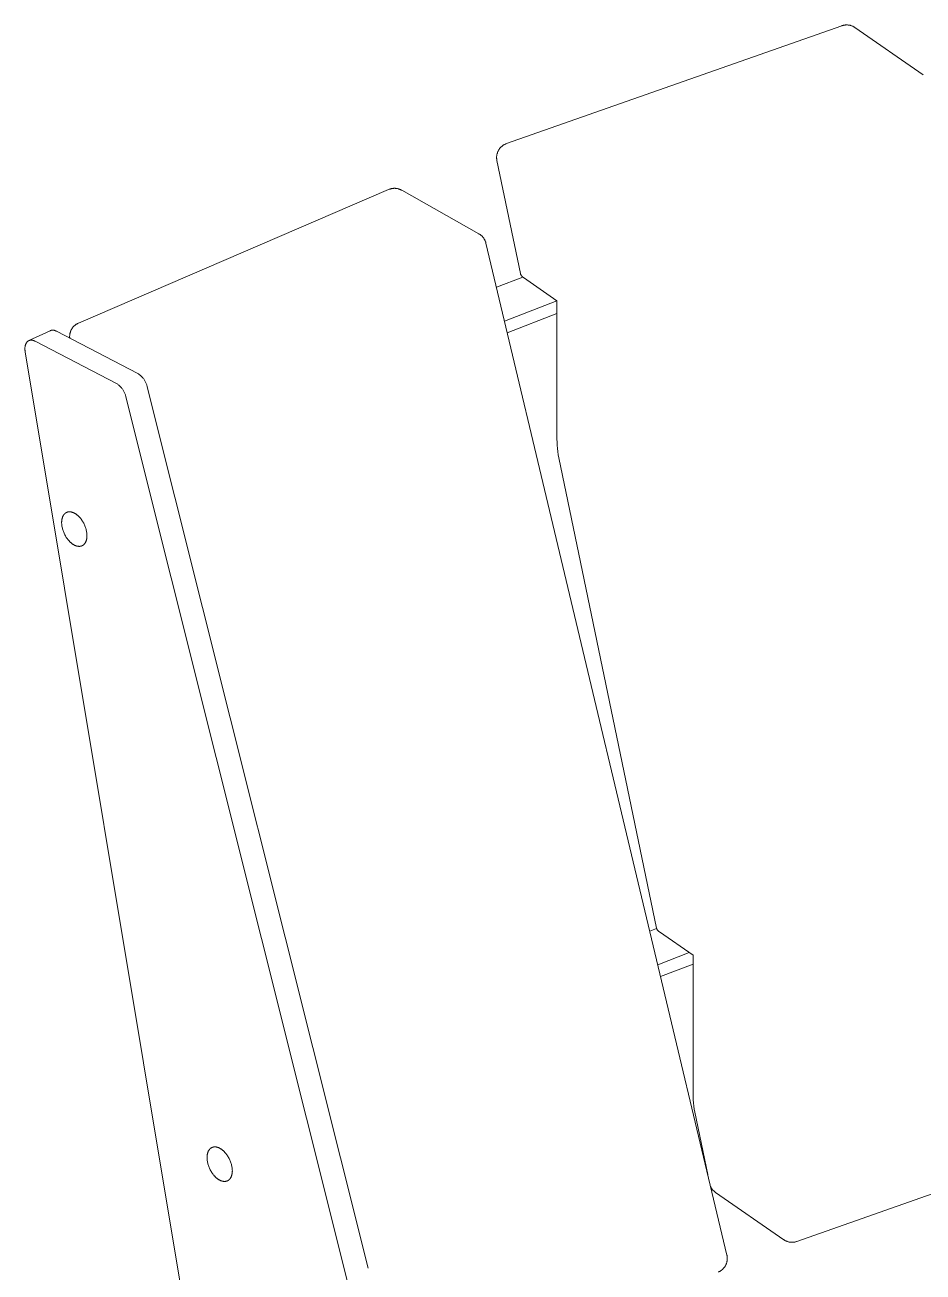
# Model space of a CAD drawing. Header units: millimetres. Extents: x -507 to 4570, y -12 to 3479.
# Drawn here: x 2808.2 to 2989.2, y 1656.3 to 1907.6 of the extents above; entities that cross this region are included whole.
import ezdxf

# ---------------------------------------------------------------- set-up
doc = ezdxf.new("R2010")
doc.units = ezdxf.units.MM
doc.layers.add('ZANO_R', color=7, linetype='Continuous', lineweight=0)

msp = doc.modelspace()

# ---------------------------------------------------------------- linework, layer by layer
at = {"layer": 'ZANO_R'}
for p, q in [((2905.24, 1883.73), (2972.81, 1907.48)), ((2972.81, 1907.48), (2972.9, 1907.51)), ((2972.9, 1907.51), (2973, 1907.54)), ((2973, 1907.54), (2973.1, 1907.56)), ((2973.1, 1907.56), (2973.19, 1907.59)), ((2973.19, 1907.59), (2973.29, 1907.6)), ((2973.29, 1907.6), (2973.39, 1907.62)), ((2973.39, 1907.62), (2973.49, 1907.63)), ((2973.49, 1907.63), (2973.59, 1907.64)), ((2973.59, 1907.64), (2973.69, 1907.65)), ((2973.69, 1907.65), (2973.79, 1907.65)), ((2973.79, 1907.65), (2973.89, 1907.65)), ((2973.89, 1907.65), (2973.99, 1907.64)), ((2973.99, 1907.64), (2974.09, 1907.63)), ((2974.09, 1907.63), (2974.19, 1907.62)), ((2974.19, 1907.62), (2974.29, 1907.61)), ((2974.29, 1907.61), (2974.38, 1907.59)), ((2974.38, 1907.59), (2974.48, 1907.57)), ((2974.48, 1907.57), (2974.58, 1907.54)), ((2974.58, 1907.54), (2974.67, 1907.51)), ((2974.67, 1907.51), (2974.77, 1907.48)), ((2974.77, 1907.48), (2974.86, 1907.45)), ((2974.86, 1907.45), (2974.96, 1907.41)), ((2974.96, 1907.41), (2975.05, 1907.37)), ((2975.05, 1907.37), (2975.14, 1907.32)), ((2975.14, 1907.32), (2975.22, 1907.28)), ((2975.22, 1907.28), (2975.31, 1907.23)), ((2975.31, 1907.23), (2975.4, 1907.18)), ((2975.4, 1907.18), (2975.48, 1907.12)), ((2975.48, 1907.12), (2989.2, 1897.62)), ((2903.69, 1882.48), (2903.75, 1882.56)), ((2903.75, 1882.56), (2903.8, 1882.64)), ((2903.8, 1882.64), (2903.86, 1882.73)), ((2903.86, 1882.73), (2903.93, 1882.81)), ((2903.93, 1882.81), (2903.99, 1882.88)), ((2903.99, 1882.88), (2904.06, 1882.96)), ((2904.06, 1882.96), (2904.13, 1883.03)), ((2904.13, 1883.03), (2904.2, 1883.1)), ((2904.2, 1883.1), (2904.28, 1883.17)), ((2904.28, 1883.17), (2904.36, 1883.23)), ((2904.36, 1883.23), (2904.44, 1883.3)), ((2904.44, 1883.3), (2904.52, 1883.36)), ((2904.52, 1883.36), (2904.6, 1883.41)), ((2904.6, 1883.41), (2904.69, 1883.47)), ((2904.69, 1883.47), (2904.78, 1883.52)), ((2904.78, 1883.52), (2904.87, 1883.57)), ((2904.87, 1883.57), (2904.96, 1883.61)), ((2904.96, 1883.61), (2905.05, 1883.65)), ((2905.05, 1883.65), (2905.14, 1883.69)), ((2905.14, 1883.69), (2905.24, 1883.73)), ((2903.26, 1881.14), (2903.27, 1881.24)), ((2903.26, 1881.03), (2903.26, 1881.14)), ((2903.26, 1880.93), (2903.26, 1881.03)), ((2903.26, 1880.83), (2903.26, 1880.93)), ((2903.26, 1880.73), (2903.26, 1880.83)), ((2903.27, 1880.63), (2903.26, 1880.73)), ((2903.27, 1881.24), (2903.28, 1881.34)), ((2903.28, 1880.53), (2903.27, 1880.63)), ((2903.28, 1881.34), (2903.3, 1881.44)), ((2903.3, 1880.43), (2903.28, 1880.53)), ((2903.3, 1881.44), (2903.32, 1881.54)), ((2903.32, 1880.33), (2903.3, 1880.43)), ((2903.32, 1881.54), (2903.34, 1881.64)), ((2908.06, 1857.53), (2903.32, 1880.33)), ((2903.34, 1881.64), (2903.37, 1881.73)), ((2903.37, 1881.73), (2903.4, 1881.83)), ((2903.4, 1881.83), (2903.43, 1881.93)), ((2903.43, 1881.93), (2903.46, 1882.02)), ((2903.46, 1882.02), (2903.5, 1882.12)), ((2903.5, 1882.12), (2903.55, 1882.21)), ((2903.55, 1882.21), (2903.59, 1882.3)), ((2903.59, 1882.3), (2903.64, 1882.39)), ((2903.64, 1882.39), (2903.69, 1882.48)), ((2818.99, 1847.56), (2881.49, 1874.48)), ((2881.49, 1874.48), (2881.59, 1874.52)), ((2881.59, 1874.52), (2881.68, 1874.55)), ((2881.68, 1874.55), (2881.78, 1874.58)), ((2881.78, 1874.58), (2881.88, 1874.61)), ((2881.88, 1874.61), (2881.97, 1874.64)), ((2881.97, 1874.64), (2882.07, 1874.66)), ((2882.07, 1874.66), (2882.17, 1874.68)), ((2882.17, 1874.68), (2882.27, 1874.69)), ((2882.27, 1874.69), (2882.37, 1874.7)), ((2882.37, 1874.7), (2882.47, 1874.71)), ((2882.47, 1874.71), (2882.57, 1874.72)), ((2882.57, 1874.72), (2882.67, 1874.72)), ((2882.67, 1874.72), (2882.78, 1874.72)), ((2882.78, 1874.72), (2882.88, 1874.71)), ((2882.88, 1874.71), (2882.98, 1874.7)), ((2882.98, 1874.7), (2883.08, 1874.69)), ((2883.08, 1874.69), (2883.18, 1874.67)), ((2883.18, 1874.67), (2883.28, 1874.66)), ((2883.28, 1874.66), (2883.38, 1874.63)), ((2883.38, 1874.63), (2883.47, 1874.61)), ((2883.47, 1874.61), (2883.57, 1874.58)), ((2883.57, 1874.58), (2883.67, 1874.55)), ((2883.67, 1874.55), (2883.76, 1874.51)), ((2883.76, 1874.51), (2883.85, 1874.47)), ((2883.85, 1874.47), (2883.95, 1874.43)), ((2883.95, 1874.43), (2884.04, 1874.38)), ((2884.04, 1874.38), (2884.12, 1874.34)), ((2884.12, 1874.34), (2899.68, 1865.54)), ((2899.68, 1865.54), (2899.76, 1865.49)), ((2899.76, 1865.49), (2899.85, 1865.44)), ((2899.85, 1865.44), (2899.93, 1865.38)), ((2899.93, 1865.38), (2900.02, 1865.32)), ((2900.02, 1865.32), (2900.09, 1865.26)), ((2900.09, 1865.26), (2900.17, 1865.19)), ((2900.17, 1865.19), (2900.25, 1865.12)), ((2900.25, 1865.12), (2900.32, 1865.05)), ((2900.32, 1865.05), (2900.39, 1864.98)), ((2900.39, 1864.98), (2900.46, 1864.9)), ((2900.46, 1864.9), (2900.52, 1864.83)), ((2900.52, 1864.83), (2900.59, 1864.75)), ((2900.59, 1864.75), (2900.65, 1864.66)), ((2900.65, 1864.66), (2900.7, 1864.58)), ((2900.7, 1864.58), (2900.76, 1864.49)), ((2900.76, 1864.49), (2900.81, 1864.41)), ((2900.81, 1864.41), (2900.86, 1864.32)), ((2900.86, 1864.32), (2900.9, 1864.23)), ((2900.9, 1864.23), (2900.94, 1864.13)), ((2900.94, 1864.13), (2900.98, 1864.04)), ((2900.98, 1864.04), (2901.02, 1863.94)), ((2901.02, 1863.94), (2901.05, 1863.85)), ((2901.05, 1863.85), (2901.08, 1863.75)), ((2901.08, 1863.75), (2901.1, 1863.65)), ((2901.1, 1863.65), (2949.67, 1659.71)), ((2908.06, 1857.53), (2908.07, 1857.48)), ((2908.07, 1857.48), (2908.09, 1857.44)), ((2908.09, 1857.44), (2908.1, 1857.4)), ((2903.21, 1854.79), (2908.55, 1856.83)), ((2908.1, 1857.4), (2908.12, 1857.36)), ((2908.12, 1857.36), (2908.14, 1857.32)), ((2908.14, 1857.32), (2908.16, 1857.27)), ((2908.16, 1857.27), (2908.18, 1857.23)), ((2908.18, 1857.23), (2908.21, 1857.2)), ((2908.21, 1857.2), (2908.23, 1857.16)), ((2908.23, 1857.16), (2908.26, 1857.12)), ((2908.26, 1857.12), (2908.28, 1857.08)), ((2908.28, 1857.08), (2908.31, 1857.05)), ((2908.31, 1857.05), (2908.34, 1857.01)), ((2908.34, 1857.01), (2908.37, 1856.98)), ((2908.37, 1856.98), (2908.4, 1856.95)), ((2908.4, 1856.95), (2908.44, 1856.91)), ((2908.44, 1856.91), (2908.47, 1856.88)), ((2908.47, 1856.88), (2908.51, 1856.85)), ((2908.51, 1856.85), (2908.54, 1856.83)), ((2908.54, 1856.83), (2908.58, 1856.8)), ((2908.58, 1856.8), (2908.62, 1856.77)), ((2908.62, 1856.77), (2908.66, 1856.75)), ((2915.42, 1852.06), (2908.66, 1856.75)), ((2904.83, 1847.97), (2915.42, 1852.06)), ((2915.42, 1824.19), (2915.42, 1852.06)), ((2818.54, 1847.32), (2818.63, 1847.37)), ((2818.63, 1847.37), (2818.72, 1847.42)), ((2818.72, 1847.42), (2818.81, 1847.47)), ((2818.81, 1847.47), (2818.9, 1847.52)), ((2818.9, 1847.52), (2818.99, 1847.56)), ((2915.42, 1849.49), (2905.4, 1845.61)), ((2809, 1844.03), (2813.27, 1846.03)), ((2813.27, 1846.03), (2813.32, 1846.05)), ((2813.32, 1846.05), (2813.36, 1846.06)), ((2813.36, 1846.06), (2813.41, 1846.08)), ((2813.41, 1846.08), (2813.46, 1846.09)), ((2813.46, 1846.09), (2813.5, 1846.1)), ((2813.5, 1846.1), (2813.55, 1846.11)), ((2813.55, 1846.11), (2813.6, 1846.12)), ((2813.6, 1846.12), (2813.65, 1846.12)), ((2813.65, 1846.12), (2813.7, 1846.13)), ((2813.7, 1846.13), (2813.74, 1846.13)), ((2813.74, 1846.13), (2813.79, 1846.13)), ((2813.79, 1846.13), (2813.84, 1846.13)), ((2813.84, 1846.13), (2813.89, 1846.13)), ((2813.89, 1846.13), (2813.94, 1846.12)), ((2813.94, 1846.12), (2813.99, 1846.12)), ((2813.99, 1846.12), (2814.03, 1846.11)), ((2814.03, 1846.11), (2814.08, 1846.1)), ((2814.08, 1846.1), (2814.13, 1846.09)), ((2814.13, 1846.09), (2814.18, 1846.08)), ((2814.18, 1846.08), (2814.22, 1846.06)), ((2814.22, 1846.06), (2814.27, 1846.05)), ((2814.27, 1846.05), (2814.31, 1846.03)), ((2814.31, 1846.03), (2814.36, 1846.01)), ((2814.36, 1846.01), (2814.4, 1845.99)), ((2814.4, 1845.99), (2814.45, 1845.97)), ((2814.45, 1845.97), (2814.49, 1845.95)), ((2814.49, 1845.95), (2814.53, 1845.92)), ((2814.53, 1845.92), (2830.94, 1837.39)), ((2817.2, 1844.93), (2817.21, 1845.03)), ((2817.2, 1844.83), (2817.2, 1844.93)), ((2817.21, 1845.13), (2817.23, 1845.24)), ((2817.21, 1845.03), (2817.21, 1845.13)), ((2817.23, 1845.24), (2817.24, 1845.34)), ((2817.24, 1845.34), (2817.26, 1845.44)), ((2817.26, 1845.44), (2817.28, 1845.54)), ((2817.28, 1845.54), (2817.31, 1845.63)), ((2817.31, 1845.63), (2817.34, 1845.73)), ((2817.34, 1845.73), (2817.37, 1845.83)), ((2817.37, 1845.83), (2817.4, 1845.92)), ((2817.4, 1845.92), (2817.44, 1846.02)), ((2817.44, 1846.02), (2817.49, 1846.11)), ((2817.49, 1846.11), (2817.53, 1846.2)), ((2817.53, 1846.2), (2817.58, 1846.29)), ((2817.58, 1846.29), (2817.63, 1846.38)), ((2817.63, 1846.38), (2817.68, 1846.46)), ((2817.68, 1846.46), (2817.74, 1846.55)), ((2817.74, 1846.55), (2817.8, 1846.63)), ((2817.8, 1846.63), (2817.86, 1846.71)), ((2817.86, 1846.71), (2817.93, 1846.79)), ((2817.93, 1846.79), (2818, 1846.86)), ((2818, 1846.86), (2818.07, 1846.93)), ((2818.07, 1846.93), (2818.14, 1847.01)), ((2818.14, 1847.01), (2818.22, 1847.07)), ((2818.22, 1847.07), (2818.3, 1847.14)), ((2818.3, 1847.14), (2818.38, 1847.2)), ((2818.38, 1847.2), (2818.46, 1847.26)), ((2818.46, 1847.26), (2818.54, 1847.32)), ((2808.19, 1842.53), (2808.2, 1842.6)), ((2808.19, 1842.45), (2808.19, 1842.53)), ((2808.19, 1842.38), (2808.19, 1842.45)), ((2808.19, 1842.31), (2808.19, 1842.38)), ((2808.2, 1842.67), (2808.21, 1842.74)), ((2808.2, 1842.6), (2808.2, 1842.67)), ((2808.21, 1842.74), (2808.22, 1842.8)), ((2808.22, 1842.8), (2808.23, 1842.87)), ((2808.23, 1842.87), (2808.24, 1842.94)), ((2808.24, 1842.94), (2808.26, 1843)), ((2808.26, 1843), (2808.27, 1843.06)), ((2808.27, 1843.06), (2808.29, 1843.13)), ((2808.29, 1843.13), (2808.31, 1843.19)), ((2808.31, 1843.19), (2808.33, 1843.24)), ((2808.33, 1843.24), (2808.35, 1843.3)), ((2808.35, 1843.3), (2808.37, 1843.36)), ((2808.37, 1843.36), (2808.39, 1843.41)), ((2808.39, 1843.41), (2808.41, 1843.44)), ((2808.41, 1843.44), (2808.42, 1843.46)), ((2808.42, 1843.46), (2808.43, 1843.49)), ((2808.43, 1843.49), (2808.45, 1843.51)), ((2808.45, 1843.51), (2808.46, 1843.53)), ((2808.46, 1843.53), (2808.48, 1843.56)), ((2808.48, 1843.56), (2808.49, 1843.58)), ((2808.49, 1843.58), (2808.51, 1843.6)), ((2808.51, 1843.6), (2808.52, 1843.63)), ((2808.52, 1843.63), (2808.54, 1843.65)), ((2808.54, 1843.65), (2808.55, 1843.67)), ((2808.55, 1843.67), (2808.57, 1843.69)), ((2808.57, 1843.69), (2808.58, 1843.71)), ((2808.58, 1843.71), (2808.6, 1843.73)), ((2808.6, 1843.73), (2808.62, 1843.75)), ((2808.62, 1843.75), (2808.63, 1843.77)), ((2808.63, 1843.77), (2808.65, 1843.79)), ((2808.65, 1843.79), (2808.67, 1843.8)), ((2808.67, 1843.8), (2808.69, 1843.82)), ((2808.69, 1843.82), (2808.71, 1843.84)), ((2808.71, 1843.84), (2808.73, 1843.85)), ((2808.73, 1843.85), (2808.74, 1843.87)), ((2808.74, 1843.87), (2808.76, 1843.89)), ((2808.76, 1843.89), (2808.78, 1843.9)), ((2808.78, 1843.9), (2808.8, 1843.92)), ((2808.8, 1843.92), (2808.82, 1843.93)), ((2808.82, 1843.93), (2808.84, 1843.94)), ((2808.84, 1843.94), (2808.87, 1843.96)), ((2808.87, 1843.96), (2808.89, 1843.97)), ((2808.89, 1843.97), (2808.91, 1843.98)), ((2808.91, 1843.98), (2808.93, 1843.99)), ((2808.93, 1843.99), (2808.95, 1844.01)), ((2808.95, 1844.01), (2808.98, 1844.02)), ((2808.98, 1844.02), (2809, 1844.03)), ((2809, 1844.03), (2809.02, 1844.04)), ((2809.02, 1844.04), (2809.05, 1844.05)), ((2809.05, 1844.05), (2809.07, 1844.05)), ((2809.07, 1844.05), (2809.09, 1844.06)), ((2809.09, 1844.06), (2809.12, 1844.07)), ((2809.12, 1844.07), (2809.14, 1844.08)), ((2809.14, 1844.08), (2809.17, 1844.08)), ((2809.17, 1844.08), (2809.19, 1844.09)), ((2809.19, 1844.09), (2809.22, 1844.1)), ((2809.22, 1844.1), (2809.24, 1844.1)), ((2809.24, 1844.1), (2809.27, 1844.1)), ((2809.27, 1844.1), (2809.29, 1844.11)), ((2809.29, 1844.11), (2809.32, 1844.11)), ((2809.32, 1844.11), (2809.34, 1844.11)), ((2809.34, 1844.11), (2809.37, 1844.12)), ((2809.37, 1844.12), (2809.4, 1844.12)), ((2809.4, 1844.12), (2809.42, 1844.12)), ((2809.42, 1844.12), (2809.45, 1844.12)), ((2809.45, 1844.12), (2809.48, 1844.12)), ((2809.48, 1844.12), (2809.51, 1844.12)), ((2809.51, 1844.12), (2809.53, 1844.12)), ((2809.53, 1844.12), (2809.56, 1844.11)), ((2809.56, 1844.11), (2809.59, 1844.11)), ((2809.59, 1844.11), (2809.61, 1844.11)), ((2809.61, 1844.11), (2809.64, 1844.11)), ((2809.64, 1844.11), (2809.67, 1844.1)), ((2809.67, 1844.1), (2809.7, 1844.1)), ((2809.7, 1844.1), (2809.73, 1844.09)), ((2809.73, 1844.09), (2809.75, 1844.09)), ((2809.75, 1844.09), (2809.78, 1844.08)), ((2809.78, 1844.08), (2809.84, 1844.07)), ((2809.84, 1844.07), (2809.89, 1844.05)), ((2809.89, 1844.05), (2809.95, 1844.03)), ((2809.95, 1844.03), (2810.01, 1844.01)), ((2810.01, 1844.01), (2810.06, 1843.99)), ((2810.06, 1843.99), (2810.12, 1843.96)), ((2810.12, 1843.96), (2810.18, 1843.94)), ((2810.18, 1843.94), (2810.23, 1843.91)), ((2810.23, 1843.91), (2826.64, 1835.38)), ((2817.2, 1844.73), (2817.2, 1844.83)), ((2817.21, 1844.63), (2817.2, 1844.73)), ((2817.21, 1844.53), (2817.21, 1844.63)), ((2808.19, 1842.23), (2808.19, 1842.31)), ((2808.2, 1842.16), (2808.19, 1842.23)), ((2808.2, 1842.09), (2808.2, 1842.16)), ((2808.21, 1842.01), (2808.2, 1842.09)), ((2808.22, 1841.94), (2808.21, 1842.01)), ((2808.23, 1841.86), (2808.22, 1841.94)), ((2808.24, 1841.79), (2808.23, 1841.86)), ((2901.56, 1280.96), (2808.24, 1841.79)), ((2830.94, 1837.39), (2831.06, 1837.31)), ((2831.06, 1837.31), (2831.18, 1837.23)), ((2826.64, 1835.38), (2826.76, 1835.3)), ((2826.76, 1835.3), (2826.88, 1835.22)), ((2826.88, 1835.22), (2827, 1835.13)), ((2827, 1835.13), (2827.11, 1835.03)), ((2827.11, 1835.03), (2827.23, 1834.94)), ((2827.23, 1834.94), (2827.33, 1834.84)), ((2827.33, 1834.84), (2827.44, 1834.73)), ((2831.18, 1837.23), (2831.3, 1837.14)), ((2831.3, 1837.14), (2831.41, 1837.05)), ((2831.41, 1837.05), (2831.53, 1836.95)), ((2831.53, 1836.95), (2831.63, 1836.85)), ((2831.63, 1836.85), (2831.74, 1836.75)), ((2831.74, 1836.75), (2831.84, 1836.64)), ((2831.84, 1836.64), (2831.94, 1836.53)), ((2831.94, 1836.53), (2832.03, 1836.41)), ((2832.03, 1836.41), (2832.12, 1836.3)), ((2832.12, 1836.3), (2832.21, 1836.18)), ((2832.21, 1836.18), (2832.29, 1836.05)), ((2832.29, 1836.05), (2832.36, 1835.93)), ((2832.36, 1835.93), (2832.44, 1835.8)), ((2832.44, 1835.8), (2832.51, 1835.67)), ((2832.51, 1835.67), (2832.57, 1835.54)), ((2832.57, 1835.54), (2832.63, 1835.4)), ((2832.63, 1835.4), (2832.68, 1835.26)), ((2832.68, 1835.26), (2832.73, 1835.13)), ((2832.73, 1835.13), (2832.78, 1834.99)), ((2832.78, 1834.99), (2832.82, 1834.84)), ((2832.82, 1834.84), (2832.85, 1834.7)), ((2827.44, 1834.73), (2827.54, 1834.63)), ((2827.54, 1834.63), (2827.64, 1834.52)), ((2827.64, 1834.52), (2827.73, 1834.4)), ((2827.73, 1834.4), (2827.82, 1834.28)), ((2827.82, 1834.28), (2827.91, 1834.16)), ((2827.91, 1834.16), (2827.99, 1834.04)), ((2827.99, 1834.04), (2828.07, 1833.92)), ((2828.07, 1833.92), (2828.14, 1833.79)), ((2828.14, 1833.79), (2828.21, 1833.66)), ((2828.21, 1833.66), (2828.27, 1833.52)), ((2828.27, 1833.52), (2828.33, 1833.39)), ((2828.33, 1833.39), (2828.38, 1833.25)), ((2828.38, 1833.25), (2828.43, 1833.11)), ((2828.43, 1833.11), (2828.48, 1832.97)), ((2828.48, 1832.97), (2828.52, 1832.83)), ((2828.52, 1832.83), (2828.55, 1832.69)), ((2828.55, 1832.69), (2901.56, 1541.27)), ((2832.85, 1834.7), (2877.34, 1657.12)), ((2915.42, 1824.19), (2915.43, 1823.56)), ((2915.43, 1823.56), (2915.46, 1822.93)), ((2915.46, 1822.93), (2915.5, 1822.3)), ((2915.5, 1822.3), (2915.57, 1821.67)), ((2915.57, 1821.67), (2915.66, 1821.04)), ((2915.66, 1821.04), (2915.77, 1820.42)), ((2935.47, 1725.64), (2915.77, 1820.42)), ((2815.59, 1807.51), (2815.6, 1807.58)), ((2815.59, 1807.44), (2815.59, 1807.51)), ((2815.59, 1807.37), (2815.59, 1807.44)), ((2815.59, 1807.22), (2815.59, 1807.37)), ((2815.6, 1807.07), (2815.59, 1807.22)), ((2815.6, 1807.65), (2815.61, 1807.72)), ((2815.6, 1807.58), (2815.6, 1807.65)), ((2815.61, 1807.72), (2815.62, 1807.79)), ((2815.62, 1807.86), (2815.63, 1807.93)), ((2815.62, 1807.79), (2815.62, 1807.86)), ((2815.63, 1807.93), (2815.65, 1808)), ((2815.65, 1808), (2815.66, 1808.07)), ((2815.66, 1808.07), (2815.67, 1808.14)), ((2815.67, 1808.14), (2815.69, 1808.2)), ((2815.69, 1808.2), (2815.71, 1808.27)), ((2815.71, 1808.27), (2815.73, 1808.33)), ((2815.73, 1808.33), (2815.75, 1808.4)), ((2815.75, 1808.4), (2815.77, 1808.46)), ((2815.77, 1808.46), (2815.79, 1808.52)), ((2815.79, 1808.52), (2815.82, 1808.58)), ((2815.82, 1808.58), (2815.85, 1808.64)), ((2815.85, 1808.64), (2815.88, 1808.7)), ((2815.88, 1808.7), (2815.91, 1808.76)), ((2815.91, 1808.76), (2815.94, 1808.81)), ((2815.94, 1808.81), (2815.97, 1808.86)), ((2815.97, 1808.86), (2815.99, 1808.89)), ((2815.99, 1808.89), (2816.01, 1808.91)), ((2816.01, 1808.91), (2816.03, 1808.94)), ((2816.03, 1808.94), (2816.04, 1808.96)), ((2816.04, 1808.96), (2816.06, 1808.99)), ((2816.06, 1808.99), (2816.08, 1809.01)), ((2816.08, 1809.01), (2816.1, 1809.03)), ((2816.1, 1809.03), (2816.12, 1809.06)), ((2816.12, 1809.06), (2816.14, 1809.08)), ((2816.14, 1809.08), (2816.16, 1809.1)), ((2816.16, 1809.1), (2816.18, 1809.12)), ((2816.18, 1809.12), (2816.2, 1809.14)), ((2816.2, 1809.14), (2816.23, 1809.16)), ((2816.23, 1809.16), (2816.25, 1809.18)), ((2816.25, 1809.18), (2816.27, 1809.2)), ((2816.27, 1809.2), (2816.29, 1809.22)), ((2816.29, 1809.22), (2816.32, 1809.24)), ((2816.32, 1809.24), (2816.34, 1809.26)), ((2816.34, 1809.26), (2816.36, 1809.27)), ((2816.36, 1809.27), (2816.39, 1809.29)), ((2816.39, 1809.29), (2816.41, 1809.31)), ((2816.41, 1809.31), (2816.43, 1809.32)), ((2816.43, 1809.32), (2816.46, 1809.34)), ((2816.46, 1809.34), (2816.48, 1809.35)), ((2816.48, 1809.35), (2816.51, 1809.37)), ((2816.51, 1809.37), (2816.53, 1809.38)), ((2816.53, 1809.38), (2816.56, 1809.39)), ((2816.56, 1809.39), (2816.59, 1809.4)), ((2816.59, 1809.4), (2816.61, 1809.41)), ((2816.61, 1809.41), (2816.64, 1809.43)), ((2816.64, 1809.43), (2816.66, 1809.44)), ((2816.66, 1809.44), (2816.69, 1809.45)), ((2816.69, 1809.45), (2816.72, 1809.46)), ((2816.72, 1809.46), (2816.75, 1809.46)), ((2816.75, 1809.46), (2816.77, 1809.47)), ((2816.77, 1809.47), (2816.8, 1809.48)), ((2816.8, 1809.48), (2816.83, 1809.49)), ((2816.83, 1809.49), (2816.86, 1809.49)), ((2816.86, 1809.49), (2816.88, 1809.5)), ((2816.88, 1809.5), (2816.91, 1809.5)), ((2816.91, 1809.5), (2816.94, 1809.51)), ((2816.94, 1809.51), (2816.97, 1809.51)), ((2816.97, 1809.51), (2817, 1809.52)), ((2817, 1809.52), (2817.03, 1809.52)), ((2817.03, 1809.52), (2817.06, 1809.52)), ((2817.06, 1809.52), (2817.09, 1809.52)), ((2817.09, 1809.52), (2817.11, 1809.52)), ((2817.11, 1809.52), (2817.14, 1809.53)), ((2817.14, 1809.53), (2817.17, 1809.53)), ((2817.17, 1809.53), (2817.2, 1809.53)), ((2817.2, 1809.53), (2817.23, 1809.52)), ((2817.23, 1809.52), (2817.26, 1809.52)), ((2817.26, 1809.52), (2817.32, 1809.52)), ((2817.32, 1809.52), (2817.38, 1809.51)), ((2817.38, 1809.51), (2817.44, 1809.5)), ((2817.44, 1809.5), (2817.5, 1809.49)), ((2817.5, 1809.49), (2817.56, 1809.48)), ((2817.56, 1809.48), (2817.62, 1809.47)), ((2817.62, 1809.47), (2817.68, 1809.45)), ((2817.68, 1809.45), (2817.74, 1809.43)), ((2817.74, 1809.43), (2817.8, 1809.41)), ((2817.8, 1809.41), (2817.85, 1809.39)), ((2817.85, 1809.39), (2817.91, 1809.37)), ((2817.91, 1809.37), (2817.97, 1809.35)), ((2817.97, 1809.35), (2818.03, 1809.32)), ((2818.03, 1809.32), (2818.08, 1809.29)), ((2818.08, 1809.29), (2818.14, 1809.26)), ((2818.14, 1809.26), (2818.2, 1809.23)), ((2818.2, 1809.23), (2818.25, 1809.2)), ((2818.25, 1809.2), (2818.31, 1809.17)), ((2818.31, 1809.17), (2818.37, 1809.13)), ((2818.37, 1809.13), (2818.43, 1809.09)), ((2818.43, 1809.09), (2818.49, 1809.05)), ((2818.49, 1809.05), (2818.55, 1809.01)), ((2818.55, 1809.01), (2818.61, 1808.97)), ((2818.61, 1808.97), (2818.66, 1808.92)), ((2818.66, 1808.92), (2818.72, 1808.88)), ((2818.72, 1808.88), (2818.78, 1808.83)), ((2818.78, 1808.83), (2818.84, 1808.77)), ((2818.84, 1808.77), (2818.9, 1808.72)), ((2818.9, 1808.72), (2818.96, 1808.67)), ((2818.96, 1808.67), (2819.02, 1808.61)), ((2819.02, 1808.61), (2819.08, 1808.55)), ((2819.08, 1808.55), (2819.14, 1808.49)), ((2819.14, 1808.49), (2819.2, 1808.43)), ((2819.2, 1808.43), (2819.31, 1808.29)), ((2819.31, 1808.29), (2819.43, 1808.16)), ((2819.43, 1808.16), (2819.54, 1808.01)), ((2819.54, 1808.01), (2819.64, 1807.86)), ((2819.64, 1807.86), (2819.75, 1807.71)), ((2819.75, 1807.71), (2819.85, 1807.55)), ((2819.85, 1807.55), (2819.94, 1807.38)), ((2819.94, 1807.38), (2820.03, 1807.21)), ((2820.03, 1807.21), (2820.12, 1807.04)), ((2815.62, 1806.92), (2815.6, 1807.07)), ((2815.63, 1806.76), (2815.62, 1806.92)), ((2815.66, 1806.6), (2815.63, 1806.76)), ((2815.69, 1806.43), (2815.66, 1806.6)), ((2815.73, 1806.26), (2815.69, 1806.43)), ((2815.77, 1806.09), (2815.73, 1806.26)), ((2815.82, 1805.91), (2815.77, 1806.09)), ((2815.88, 1805.74), (2815.82, 1805.91)), ((2815.94, 1805.56), (2815.88, 1805.74)), ((2816.01, 1805.39), (2815.94, 1805.56)), ((2816.08, 1805.21), (2816.01, 1805.39)), ((2816.16, 1805.04), (2816.08, 1805.21)), ((2816.25, 1804.87), (2816.16, 1805.04)), ((2816.34, 1804.7), (2816.25, 1804.87)), ((2816.43, 1804.54), (2816.34, 1804.7)), ((2820.12, 1807.04), (2820.2, 1806.87)), ((2820.2, 1806.87), (2820.28, 1806.7)), ((2820.28, 1806.7), (2820.34, 1806.52)), ((2820.34, 1806.52), (2820.41, 1806.34)), ((2820.41, 1806.34), (2820.46, 1806.17)), ((2820.46, 1806.17), (2820.51, 1806)), ((2820.51, 1806), (2820.56, 1805.82)), ((2820.56, 1805.82), (2820.59, 1805.65)), ((2820.59, 1805.65), (2820.62, 1805.49)), ((2820.62, 1805.49), (2820.65, 1805.32)), ((2820.65, 1805.32), (2820.67, 1805.17)), ((2820.67, 1805.17), (2820.68, 1805.01)), ((2820.68, 1805.01), (2820.69, 1804.86)), ((2820.69, 1804.86), (2820.69, 1804.72)), ((2820.69, 1804.72), (2820.69, 1804.65)), ((2820.69, 1804.65), (2820.69, 1804.57)), ((2816.53, 1804.38), (2816.43, 1804.54)), ((2816.64, 1804.22), (2816.53, 1804.38)), ((2816.75, 1804.07), (2816.64, 1804.22)), ((2816.86, 1803.93), (2816.75, 1804.07)), ((2816.97, 1803.79), (2816.86, 1803.93)), ((2817.09, 1803.66), (2816.97, 1803.79)), ((2817.14, 1803.6), (2817.09, 1803.66)), ((2817.2, 1803.53), (2817.14, 1803.6)), ((2817.26, 1803.48), (2817.2, 1803.53)), ((2817.32, 1803.42), (2817.26, 1803.48)), ((2817.38, 1803.36), (2817.32, 1803.42)), ((2817.44, 1803.31), (2817.38, 1803.36)), ((2817.5, 1803.26), (2817.44, 1803.31)), ((2817.56, 1803.21), (2817.5, 1803.26)), ((2817.62, 1803.16), (2817.56, 1803.21)), ((2817.68, 1803.12), (2817.62, 1803.16)), ((2817.74, 1803.07), (2817.68, 1803.12)), ((2817.8, 1803.03), (2817.74, 1803.07)), ((2817.85, 1802.99), (2817.8, 1803.03)), ((2817.91, 1802.95), (2817.85, 1802.99)), ((2817.97, 1802.92), (2817.91, 1802.95)), ((2818.03, 1802.88), (2817.97, 1802.92)), ((2818.08, 1802.85), (2818.03, 1802.88)), ((2818.14, 1802.82), (2818.08, 1802.85)), ((2818.2, 1802.79), (2818.14, 1802.82)), ((2818.25, 1802.76), (2818.2, 1802.79)), ((2818.31, 1802.74), (2818.25, 1802.76)), ((2818.37, 1802.71), (2818.31, 1802.74)), ((2818.43, 1802.69), (2818.37, 1802.71)), ((2818.49, 1802.67), (2818.43, 1802.69)), ((2818.55, 1802.65), (2818.49, 1802.67)), ((2818.61, 1802.63), (2818.55, 1802.65)), ((2818.66, 1802.62), (2818.61, 1802.63)), ((2818.72, 1802.6), (2818.66, 1802.62)), ((2818.78, 1802.59), (2818.72, 1802.6)), ((2818.84, 1802.58), (2818.78, 1802.59)), ((2818.9, 1802.57), (2818.84, 1802.58)), ((2818.96, 1802.57), (2818.9, 1802.57)), ((2819.02, 1802.56), (2818.96, 1802.57)), ((2819.05, 1802.56), (2819.02, 1802.56)), ((2819.08, 1802.56), (2819.05, 1802.56)), ((2819.11, 1802.56), (2819.08, 1802.56)), ((2819.14, 1802.56), (2819.11, 1802.56)), ((2819.17, 1802.56), (2819.14, 1802.56)), ((2819.2, 1802.56), (2819.17, 1802.56)), ((2819.23, 1802.56), (2819.2, 1802.56)), ((2819.25, 1802.56), (2819.23, 1802.56)), ((2819.28, 1802.57), (2819.25, 1802.56)), ((2819.31, 1802.57), (2819.28, 1802.57)), ((2819.34, 1802.58), (2819.31, 1802.57)), ((2819.37, 1802.58), (2819.34, 1802.58)), ((2819.4, 1802.59), (2819.37, 1802.58)), ((2819.43, 1802.59), (2819.4, 1802.59)), ((2819.45, 1802.6), (2819.43, 1802.59)), ((2819.48, 1802.6), (2819.45, 1802.6)), ((2819.51, 1802.61), (2819.48, 1802.6)), ((2819.54, 1802.62), (2819.51, 1802.61)), ((2819.56, 1802.63), (2819.54, 1802.62)), ((2819.59, 1802.64), (2819.56, 1802.63)), ((2819.62, 1802.65), (2819.59, 1802.64)), ((2819.64, 1802.66), (2819.62, 1802.65)), ((2819.67, 1802.67), (2819.64, 1802.66)), ((2819.7, 1802.68), (2819.67, 1802.67)), ((2819.72, 1802.69), (2819.7, 1802.68)), ((2819.75, 1802.71), (2819.72, 1802.69)), ((2819.77, 1802.72), (2819.75, 1802.71)), ((2819.8, 1802.73), (2819.77, 1802.72)), ((2819.82, 1802.75), (2819.8, 1802.73)), ((2819.85, 1802.76), (2819.82, 1802.75)), ((2819.87, 1802.78), (2819.85, 1802.76)), ((2819.9, 1802.79), (2819.87, 1802.78)), ((2819.92, 1802.81), (2819.9, 1802.79)), ((2819.94, 1802.83), (2819.92, 1802.81)), ((2819.97, 1802.84), (2819.94, 1802.83)), ((2819.99, 1802.86), (2819.97, 1802.84)), ((2820.01, 1802.88), (2819.99, 1802.86)), ((2820.03, 1802.9), (2820.01, 1802.88)), ((2820.06, 1802.92), (2820.03, 1802.9)), ((2820.08, 1802.94), (2820.06, 1802.92)), ((2820.1, 1802.96), (2820.08, 1802.94)), ((2820.12, 1802.98), (2820.1, 1802.96)), ((2820.14, 1803), (2820.12, 1802.98)), ((2820.16, 1803.03), (2820.14, 1803)), ((2820.18, 1803.05), (2820.16, 1803.03)), ((2820.2, 1803.07), (2820.18, 1803.05)), ((2820.22, 1803.1), (2820.2, 1803.07)), ((2820.24, 1803.12), (2820.22, 1803.1)), ((2820.26, 1803.14), (2820.24, 1803.12)), ((2820.28, 1803.17), (2820.26, 1803.14)), ((2820.29, 1803.19), (2820.28, 1803.17)), ((2820.31, 1803.22), (2820.29, 1803.19)), ((2820.34, 1803.27), (2820.31, 1803.22)), ((2820.38, 1803.33), (2820.34, 1803.27)), ((2820.41, 1803.38), (2820.38, 1803.33)), ((2820.43, 1803.44), (2820.41, 1803.38)), ((2820.46, 1803.5), (2820.43, 1803.44)), ((2820.49, 1803.56), (2820.46, 1803.5)), ((2820.51, 1803.62), (2820.49, 1803.56)), ((2820.53, 1803.69), (2820.51, 1803.62)), ((2820.56, 1803.75), (2820.53, 1803.69)), ((2820.57, 1803.82), (2820.56, 1803.75)), ((2820.59, 1803.88), (2820.57, 1803.82)), ((2820.61, 1803.95), (2820.59, 1803.88)), ((2820.62, 1804.02), (2820.61, 1803.95)), ((2820.64, 1804.08), (2820.62, 1804.02)), ((2820.65, 1804.15), (2820.64, 1804.08)), ((2820.66, 1804.22), (2820.65, 1804.15)), ((2820.67, 1804.29), (2820.66, 1804.22)), ((2820.68, 1804.43), (2820.67, 1804.36)), ((2820.67, 1804.36), (2820.67, 1804.29)), ((2820.69, 1804.5), (2820.68, 1804.43)), ((2820.69, 1804.57), (2820.69, 1804.5)), ((2934.11, 1725.03), (2935.49, 1725.56)), ((2935.47, 1725.64), (2935.48, 1725.59)), ((2935.48, 1725.59), (2935.5, 1725.55)), ((2935.5, 1725.55), (2935.52, 1725.51)), ((2935.52, 1725.51), (2935.53, 1725.46)), ((2935.53, 1725.46), (2935.55, 1725.42)), ((2935.55, 1725.42), (2935.57, 1725.38)), ((2935.57, 1725.38), (2935.6, 1725.34)), ((2935.6, 1725.34), (2935.62, 1725.3)), ((2935.62, 1725.3), (2935.64, 1725.26)), ((2935.64, 1725.26), (2935.67, 1725.23)), ((2935.67, 1725.23), (2935.7, 1725.19)), ((2935.7, 1725.19), (2935.73, 1725.15)), ((2935.73, 1725.15), (2935.76, 1725.12)), ((2935.76, 1725.12), (2935.79, 1725.09)), ((2935.79, 1725.09), (2935.82, 1725.05)), ((2935.82, 1725.05), (2935.85, 1725.02)), ((2935.85, 1725.02), (2935.89, 1724.99)), ((2935.89, 1724.99), (2935.92, 1724.96)), ((2935.92, 1724.96), (2935.96, 1724.93)), ((2935.96, 1724.93), (2935.99, 1724.91)), ((2935.99, 1724.91), (2936.03, 1724.88)), ((2936.03, 1724.88), (2936.07, 1724.86)), ((2942.84, 1720.17), (2936.07, 1724.86)), ((2935.73, 1718.23), (2942.09, 1720.69)), ((2942.84, 1692.3), (2942.84, 1720.17)), ((2936.29, 1715.87), (2942.84, 1718.39)), ((2942.84, 1692.3), (2942.84, 1691.67)), ((2942.84, 1691.67), (2942.87, 1691.04)), ((2942.87, 1691.04), (2942.92, 1690.4)), ((2942.92, 1690.4), (2942.99, 1689.77)), ((2942.99, 1689.77), (2943.07, 1689.15)), ((2943.07, 1689.15), (2943.19, 1688.52)), ((2945.8, 1675.95), (2943.19, 1688.52)), ((3031.35, 1686.22), (2963.78, 1662.47)), ((2846.04, 1681.47), (2846.07, 1681.48)), ((2846.07, 1681.48), (2846.1, 1681.49)), ((2846.1, 1681.49), (2846.13, 1681.49)), ((2846.13, 1681.49), (2846.15, 1681.5)), ((2846.15, 1681.5), (2846.18, 1681.5)), ((2846.18, 1681.5), (2846.21, 1681.51)), ((2846.21, 1681.51), (2846.24, 1681.51)), ((2846.24, 1681.51), (2846.27, 1681.52)), ((2846.27, 1681.52), (2846.3, 1681.52)), ((2846.3, 1681.52), (2846.32, 1681.53)), ((2846.32, 1681.53), (2846.35, 1681.53)), ((2846.35, 1681.53), (2846.38, 1681.53)), ((2846.38, 1681.53), (2846.41, 1681.53)), ((2846.41, 1681.53), (2846.44, 1681.53)), ((2846.44, 1681.53), (2846.47, 1681.53)), ((2846.47, 1681.53), (2846.5, 1681.53)), ((2846.5, 1681.53), (2846.53, 1681.53)), ((2846.53, 1681.53), (2846.56, 1681.53)), ((2846.56, 1681.53), (2846.62, 1681.53)), ((2846.62, 1681.53), (2846.68, 1681.52)), ((2846.68, 1681.52), (2846.74, 1681.51)), ((2846.74, 1681.51), (2846.8, 1681.5)), ((2846.8, 1681.5), (2846.85, 1681.49)), ((2846.85, 1681.49), (2846.91, 1681.47)), ((2846.91, 1681.47), (2846.97, 1681.46)), ((2844.89, 1679.59), (2844.9, 1679.66)), ((2844.89, 1679.52), (2844.89, 1679.59)), ((2844.89, 1679.45), (2844.89, 1679.52)), ((2844.89, 1679.37), (2844.89, 1679.45)), ((2844.89, 1679.23), (2844.89, 1679.37)), ((2844.9, 1679.08), (2844.89, 1679.23)), ((2844.9, 1679.73), (2844.91, 1679.8)), ((2844.9, 1679.66), (2844.9, 1679.73)), ((2844.91, 1678.92), (2844.9, 1679.08)), ((2844.91, 1679.8), (2844.92, 1679.87)), ((2844.92, 1679.87), (2844.93, 1679.94)), ((2844.93, 1679.94), (2844.94, 1680.01)), ((2844.94, 1680.01), (2844.96, 1680.07)), ((2844.96, 1680.07), (2844.97, 1680.14)), ((2844.97, 1680.14), (2844.99, 1680.21)), ((2844.99, 1680.21), (2845, 1680.27)), ((2845, 1680.27), (2845.02, 1680.34)), ((2845.02, 1680.34), (2845.04, 1680.4)), ((2845.04, 1680.4), (2845.07, 1680.47)), ((2845.07, 1680.47), (2845.09, 1680.53)), ((2845.09, 1680.53), (2845.12, 1680.59)), ((2845.12, 1680.59), (2845.14, 1680.65)), ((2845.14, 1680.65), (2845.17, 1680.71)), ((2845.17, 1680.71), (2845.2, 1680.76)), ((2845.2, 1680.76), (2845.24, 1680.82)), ((2845.24, 1680.82), (2845.27, 1680.87)), ((2845.27, 1680.87), (2845.29, 1680.9)), ((2845.29, 1680.9), (2845.3, 1680.92)), ((2845.3, 1680.92), (2845.32, 1680.95)), ((2845.32, 1680.95), (2845.34, 1680.97)), ((2845.34, 1680.97), (2845.36, 1680.99)), ((2845.36, 1680.99), (2845.38, 1681.02)), ((2845.38, 1681.02), (2845.4, 1681.04)), ((2845.4, 1681.04), (2845.42, 1681.06)), ((2845.42, 1681.06), (2845.44, 1681.09)), ((2845.44, 1681.09), (2845.46, 1681.11)), ((2845.46, 1681.11), (2845.48, 1681.13)), ((2845.48, 1681.13), (2845.5, 1681.15)), ((2845.5, 1681.15), (2845.52, 1681.17)), ((2845.52, 1681.17), (2845.54, 1681.19)), ((2845.54, 1681.19), (2845.57, 1681.21)), ((2845.57, 1681.21), (2845.59, 1681.23)), ((2845.59, 1681.23), (2845.61, 1681.25)), ((2845.61, 1681.25), (2845.63, 1681.26)), ((2845.63, 1681.26), (2845.66, 1681.28)), ((2845.66, 1681.28), (2845.68, 1681.3)), ((2845.68, 1681.3), (2845.71, 1681.31)), ((2845.71, 1681.31), (2845.73, 1681.33)), ((2845.73, 1681.33), (2845.76, 1681.34)), ((2845.76, 1681.34), (2845.78, 1681.36)), ((2845.78, 1681.36), (2845.81, 1681.37)), ((2845.81, 1681.37), (2845.83, 1681.38)), ((2845.83, 1681.38), (2845.86, 1681.4)), ((2845.86, 1681.4), (2845.88, 1681.41)), ((2845.88, 1681.41), (2845.91, 1681.42)), ((2845.91, 1681.42), (2845.93, 1681.43)), ((2845.93, 1681.43), (2845.96, 1681.44)), ((2845.96, 1681.44), (2845.99, 1681.45)), ((2845.99, 1681.45), (2846.02, 1681.46)), ((2846.02, 1681.46), (2846.04, 1681.47)), ((2846.97, 1681.46), (2847.03, 1681.44)), ((2847.03, 1681.44), (2847.09, 1681.42)), ((2847.09, 1681.42), (2847.15, 1681.4)), ((2847.15, 1681.4), (2847.21, 1681.38)), ((2847.21, 1681.38), (2847.27, 1681.35)), ((2847.27, 1681.35), (2847.32, 1681.33)), ((2847.32, 1681.33), (2847.38, 1681.3)), ((2847.38, 1681.3), (2847.44, 1681.27)), ((2847.44, 1681.27), (2847.49, 1681.24)), ((2847.49, 1681.24), (2847.55, 1681.21)), ((2847.55, 1681.21), (2847.61, 1681.17)), ((2847.61, 1681.17), (2847.67, 1681.14)), ((2847.67, 1681.14), (2847.72, 1681.1)), ((2847.72, 1681.1), (2847.78, 1681.06)), ((2847.78, 1681.06), (2847.84, 1681.02)), ((2847.84, 1681.02), (2847.9, 1680.97)), ((2847.9, 1680.97), (2847.96, 1680.93)), ((2847.96, 1680.93), (2848.02, 1680.88)), ((2848.02, 1680.88), (2848.08, 1680.83)), ((2848.08, 1680.83), (2848.14, 1680.78)), ((2848.14, 1680.78), (2848.2, 1680.73)), ((2848.2, 1680.73), (2848.26, 1680.67)), ((2848.26, 1680.67), (2848.32, 1680.61)), ((2848.32, 1680.61), (2848.38, 1680.56)), ((2848.38, 1680.56), (2848.43, 1680.49)), ((2848.43, 1680.49), (2848.49, 1680.43)), ((2848.49, 1680.43), (2848.61, 1680.3)), ((2848.61, 1680.3), (2848.72, 1680.16)), ((2848.72, 1680.16), (2848.83, 1680.02)), ((2848.83, 1680.02), (2848.94, 1679.87)), ((2848.94, 1679.87), (2849.04, 1679.71)), ((2849.04, 1679.71), (2849.14, 1679.55)), ((2849.14, 1679.55), (2849.24, 1679.39)), ((2849.24, 1679.39), (2849.33, 1679.22)), ((2849.33, 1679.22), (2849.42, 1679.05)), ((2849.42, 1679.05), (2849.5, 1678.88)), ((2844.93, 1678.77), (2844.91, 1678.92)), ((2844.96, 1678.6), (2844.93, 1678.77)), ((2844.99, 1678.44), (2844.96, 1678.6)), ((2845.02, 1678.27), (2844.99, 1678.44)), ((2845.07, 1678.09), (2845.02, 1678.27)), ((2845.12, 1677.92), (2845.07, 1678.09)), ((2845.17, 1677.75), (2845.12, 1677.92)), ((2845.24, 1677.57), (2845.17, 1677.75)), ((2845.3, 1677.39), (2845.24, 1677.57)), ((2845.38, 1677.22), (2845.3, 1677.39)), ((2845.46, 1677.05), (2845.38, 1677.22)), ((2845.54, 1676.88), (2845.46, 1677.05)), ((2845.63, 1676.71), (2845.54, 1676.88)), ((2845.73, 1676.54), (2845.63, 1676.71)), ((2845.83, 1676.38), (2845.73, 1676.54)), ((2849.5, 1678.88), (2849.57, 1678.7)), ((2849.57, 1678.7), (2849.64, 1678.53)), ((2849.64, 1678.53), (2849.7, 1678.35)), ((2849.7, 1678.35), (2849.76, 1678.18)), ((2849.76, 1678.18), (2849.81, 1678)), ((2849.81, 1678), (2849.85, 1677.83)), ((2849.85, 1677.83), (2849.89, 1677.66)), ((2849.89, 1677.66), (2849.92, 1677.49)), ((2849.92, 1677.49), (2849.94, 1677.33)), ((2849.94, 1677.33), (2849.96, 1677.17)), ((2849.96, 1677.17), (2849.98, 1677.02)), ((2849.98, 1677.02), (2849.98, 1676.87)), ((2849.98, 1676.87), (2849.99, 1676.72)), ((2849.99, 1676.65), (2849.98, 1676.58)), ((2849.98, 1676.58), (2849.98, 1676.51)), ((2849.98, 1676.51), (2849.98, 1676.44)), ((2849.99, 1676.72), (2849.99, 1676.65)), ((2845.93, 1676.23), (2845.83, 1676.38)), ((2846.04, 1676.08), (2845.93, 1676.23)), ((2846.15, 1675.93), (2846.04, 1676.08)), ((2846.27, 1675.8), (2846.15, 1675.93)), ((2846.38, 1675.66), (2846.27, 1675.8)), ((2846.44, 1675.6), (2846.38, 1675.66)), ((2846.5, 1675.54), (2846.44, 1675.6)), ((2846.56, 1675.48), (2846.5, 1675.54)), ((2846.62, 1675.42), (2846.56, 1675.48)), ((2846.68, 1675.37), (2846.62, 1675.42)), ((2846.74, 1675.32), (2846.68, 1675.37)), ((2846.8, 1675.26), (2846.74, 1675.32)), ((2846.85, 1675.21), (2846.8, 1675.26)), ((2846.91, 1675.17), (2846.85, 1675.21)), ((2846.97, 1675.12), (2846.91, 1675.17)), ((2847.03, 1675.08), (2846.97, 1675.12)), ((2847.09, 1675.04), (2847.03, 1675.08)), ((2847.15, 1675), (2847.09, 1675.04)), ((2847.21, 1674.96), (2847.15, 1675)), ((2847.27, 1674.92), (2847.21, 1674.96)), ((2847.32, 1674.89), (2847.27, 1674.92)), ((2847.38, 1674.86), (2847.32, 1674.89)), ((2847.44, 1674.83), (2847.38, 1674.86)), ((2847.49, 1674.8), (2847.44, 1674.83)), ((2847.55, 1674.77), (2847.49, 1674.8)), ((2847.61, 1674.74), (2847.55, 1674.77)), ((2847.67, 1674.72), (2847.61, 1674.74)), ((2847.72, 1674.7), (2847.67, 1674.72)), ((2847.78, 1674.68), (2847.72, 1674.7)), ((2847.84, 1674.66), (2847.78, 1674.68)), ((2847.9, 1674.64), (2847.84, 1674.66)), ((2847.96, 1674.62), (2847.9, 1674.64)), ((2848.02, 1674.61), (2847.96, 1674.62)), ((2848.08, 1674.6), (2848.02, 1674.61)), ((2848.14, 1674.59), (2848.08, 1674.6)), ((2848.2, 1674.58), (2848.14, 1674.59)), ((2848.26, 1674.57), (2848.2, 1674.58)), ((2848.32, 1674.57), (2848.26, 1674.57)), ((2848.35, 1674.57), (2848.32, 1674.57)), ((2848.38, 1674.56), (2848.35, 1674.57)), ((2848.41, 1674.56), (2848.38, 1674.56)), ((2848.43, 1674.56), (2848.41, 1674.56)), ((2848.46, 1674.57), (2848.43, 1674.56)), ((2848.49, 1674.57), (2848.46, 1674.57)), ((2848.52, 1674.57), (2848.49, 1674.57)), ((2848.55, 1674.57), (2848.52, 1674.57)), ((2848.58, 1674.57), (2848.55, 1674.57)), ((2848.61, 1674.58), (2848.58, 1674.57)), ((2848.64, 1674.58), (2848.61, 1674.58)), ((2848.67, 1674.59), (2848.64, 1674.58)), ((2848.69, 1674.59), (2848.67, 1674.59)), ((2848.72, 1674.6), (2848.69, 1674.59)), ((2848.75, 1674.6), (2848.72, 1674.6)), ((2848.78, 1674.61), (2848.75, 1674.6)), ((2848.81, 1674.62), (2848.78, 1674.61)), ((2848.83, 1674.63), (2848.81, 1674.62)), ((2848.86, 1674.63), (2848.83, 1674.63)), ((2848.89, 1674.64), (2848.86, 1674.63)), ((2848.91, 1674.65), (2848.89, 1674.64)), ((2848.94, 1674.66), (2848.91, 1674.65)), ((2848.97, 1674.68), (2848.94, 1674.66)), ((2848.99, 1674.69), (2848.97, 1674.68)), ((2849.02, 1674.7), (2848.99, 1674.69)), ((2849.04, 1674.71), (2849.02, 1674.7)), ((2849.07, 1674.72), (2849.04, 1674.71)), ((2849.1, 1674.74), (2849.07, 1674.72)), ((2849.12, 1674.75), (2849.1, 1674.74)), ((2849.14, 1674.77), (2849.12, 1674.75)), ((2849.17, 1674.78), (2849.14, 1674.77)), ((2849.19, 1674.8), (2849.17, 1674.78)), ((2849.22, 1674.82), (2849.19, 1674.8)), ((2849.24, 1674.83), (2849.22, 1674.82)), ((2849.26, 1674.85), (2849.24, 1674.83)), ((2849.29, 1674.87), (2849.26, 1674.85)), ((2849.31, 1674.89), (2849.29, 1674.87)), ((2849.33, 1674.91), (2849.31, 1674.89)), ((2849.35, 1674.93), (2849.33, 1674.91)), ((2849.37, 1674.95), (2849.35, 1674.93)), ((2849.4, 1674.97), (2849.37, 1674.95)), ((2849.42, 1674.99), (2849.4, 1674.97)), ((2849.44, 1675.01), (2849.42, 1674.99)), ((2849.46, 1675.03), (2849.44, 1675.01)), ((2849.48, 1675.06), (2849.46, 1675.03)), ((2849.5, 1675.08), (2849.48, 1675.06)), ((2849.52, 1675.1), (2849.5, 1675.08)), ((2849.54, 1675.13), (2849.52, 1675.1)), ((2849.55, 1675.15), (2849.54, 1675.13)), ((2849.57, 1675.18), (2849.55, 1675.15)), ((2849.59, 1675.2), (2849.57, 1675.18)), ((2849.61, 1675.23), (2849.59, 1675.2)), ((2849.64, 1675.28), (2849.61, 1675.23)), ((2849.67, 1675.33), (2849.64, 1675.28)), ((2849.7, 1675.39), (2849.67, 1675.33)), ((2849.73, 1675.45), (2849.7, 1675.39)), ((2849.76, 1675.51), (2849.73, 1675.45)), ((2849.78, 1675.57), (2849.76, 1675.51)), ((2849.81, 1675.63), (2849.78, 1675.57)), ((2849.83, 1675.69), (2849.81, 1675.63)), ((2849.85, 1675.76), (2849.83, 1675.69)), ((2849.87, 1675.82), (2849.85, 1675.76)), ((2849.89, 1675.89), (2849.87, 1675.82)), ((2849.9, 1675.95), (2849.89, 1675.89)), ((2849.92, 1676.02), (2849.9, 1675.95)), ((2849.93, 1676.09), (2849.92, 1676.02)), ((2849.94, 1676.16), (2849.93, 1676.09)), ((2849.95, 1676.23), (2849.94, 1676.16)), ((2849.96, 1676.3), (2849.95, 1676.23)), ((2849.97, 1676.37), (2849.96, 1676.3)), ((2849.98, 1676.44), (2849.97, 1676.37)), ((2946.41, 1673.46), (2946.37, 1673.55)), ((2946.46, 1673.37), (2946.41, 1673.46)), ((2946.51, 1673.28), (2946.46, 1673.37)), ((2946.56, 1673.19), (2946.51, 1673.28)), ((2946.61, 1673.11), (2946.56, 1673.19)), ((2946.67, 1673.03), (2946.61, 1673.11)), ((2946.73, 1672.95), (2946.67, 1673.03)), ((2946.79, 1672.87), (2946.73, 1672.95)), ((2946.86, 1672.79), (2946.79, 1672.87)), ((2946.93, 1672.72), (2946.86, 1672.79)), ((2947, 1672.65), (2946.93, 1672.72)), ((2947.07, 1672.58), (2947, 1672.65)), ((2947.15, 1672.51), (2947.07, 1672.58)), ((2947.22, 1672.45), (2947.15, 1672.51)), ((2947.3, 1672.39), (2947.22, 1672.45)), ((2947.38, 1672.33), (2947.3, 1672.39)), ((2961.11, 1662.83), (2947.38, 1672.33)), ((2961.19, 1662.77), (2961.11, 1662.83)), ((2961.27, 1662.72), (2961.19, 1662.77)), ((2961.36, 1662.67), (2961.27, 1662.72)), ((2961.45, 1662.62), (2961.36, 1662.67)), ((2961.54, 1662.58), (2961.45, 1662.62)), ((2961.63, 1662.54), (2961.54, 1662.58)), ((2961.72, 1662.5), (2961.63, 1662.54)), ((2961.82, 1662.47), (2961.72, 1662.5)), ((2961.91, 1662.44), (2961.82, 1662.47)), ((2962.01, 1662.41), (2961.91, 1662.44)), ((2962.1, 1662.38), (2962.01, 1662.41)), ((2962.2, 1662.36), (2962.1, 1662.38)), ((2962.3, 1662.34), (2962.2, 1662.36)), ((2962.4, 1662.33), (2962.3, 1662.34)), ((2962.5, 1662.32), (2962.4, 1662.33)), ((2962.6, 1662.31), (2962.5, 1662.32)), ((2962.7, 1662.3), (2962.6, 1662.31)), ((2962.8, 1662.3), (2962.7, 1662.3)), ((2962.9, 1662.3), (2962.8, 1662.3)), ((2963, 1662.31), (2962.9, 1662.3)), ((2963.1, 1662.32), (2963, 1662.31)), ((2963.19, 1662.33), (2963.1, 1662.32)), ((2963.29, 1662.34), (2963.19, 1662.33)), ((2963.39, 1662.36), (2963.29, 1662.34)), ((2963.49, 1662.38), (2963.39, 1662.36)), ((2963.59, 1662.41), (2963.49, 1662.38)), ((2963.68, 1662.44), (2963.59, 1662.41)), ((2963.78, 1662.47), (2963.68, 1662.44)), ((2949.67, 1659.71), (2949.69, 1659.61)), ((2949.69, 1659.61), (2949.71, 1659.52)), ((2949.71, 1659.52), (2949.72, 1659.42)), ((2949.72, 1659.42), (2949.73, 1659.32)), ((2949.73, 1659.32), (2949.74, 1659.21)), ((2949.74, 1659.21), (2949.74, 1659.11)), ((2949.74, 1659.11), (2949.75, 1659.01)), ((2949.75, 1659.01), (2949.74, 1658.91)), ((2949.74, 1658.91), (2949.74, 1658.81)), ((2948.05, 1656.35), (2947.95, 1656.31)), ((2948.14, 1656.39), (2948.05, 1656.35)), ((2948.23, 1656.44), (2948.14, 1656.39)), ((2948.31, 1656.49), (2948.23, 1656.44)), ((2948.4, 1656.54), (2948.31, 1656.49)), ((2948.48, 1656.6), (2948.4, 1656.54)), ((2948.56, 1656.66), (2948.48, 1656.6)), ((2948.64, 1656.72), (2948.56, 1656.66)), ((2948.72, 1656.79), (2948.64, 1656.72)), ((2948.8, 1656.85), (2948.72, 1656.79)), ((2948.87, 1656.92), (2948.8, 1656.85)), ((2948.94, 1657), (2948.87, 1656.92)), ((2949.01, 1657.07), (2948.94, 1657)), ((2949.07, 1657.15), (2949.01, 1657.07)), ((2949.14, 1657.23), (2949.07, 1657.15)), ((2949.2, 1657.31), (2949.14, 1657.23)), ((2949.25, 1657.39), (2949.2, 1657.31)), ((2949.31, 1657.48), (2949.25, 1657.39)), ((2949.36, 1657.56), (2949.31, 1657.48)), ((2949.41, 1657.65), (2949.36, 1657.56)), ((2949.45, 1657.74), (2949.41, 1657.65)), ((2949.5, 1657.83), (2949.45, 1657.74)), ((2949.53, 1657.93), (2949.5, 1657.83)), ((2949.57, 1658.02), (2949.53, 1657.93)), ((2949.6, 1658.12), (2949.57, 1658.02)), ((2949.63, 1658.21), (2949.6, 1658.12)), ((2949.66, 1658.31), (2949.63, 1658.21)), ((2949.68, 1658.41), (2949.66, 1658.31)), ((2949.7, 1658.51), (2949.68, 1658.41)), ((2949.72, 1658.61), (2949.7, 1658.51)), ((2949.73, 1658.71), (2949.72, 1658.61)), ((2949.74, 1658.81), (2949.73, 1658.71))]:
    msp.add_line(p, q, dxfattribs=at)

doc.saveas('drawing.dxf')
